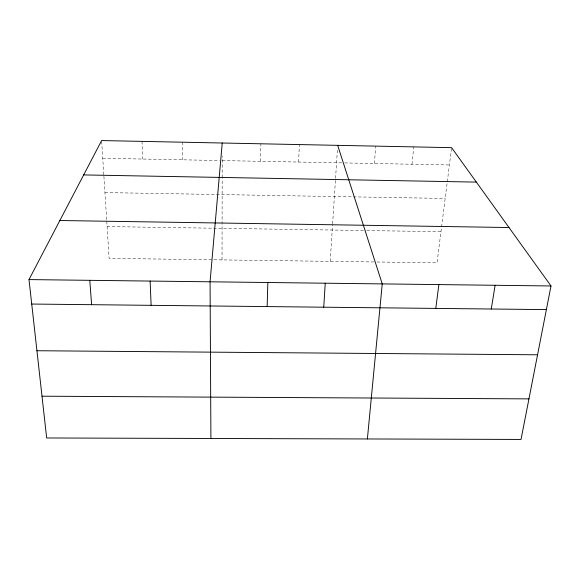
<?xml version="1.0" encoding="UTF-8"?>
<svg xmlns="http://www.w3.org/2000/svg" width="580" height="580" viewBox="0 0 580 580"><rect width="100%" height="100%" fill="white"/><g stroke="black" fill="none" stroke-linecap="round" stroke-linejoin="round"><path stroke-width="0.43" stroke-dasharray="2.9 2.17" d="M222.031 259.898L222.169 178.481M222.169 177.589L222.205 156.187M260.485 161.312L260.884 143.789M298.606 162.052L299.367 144.572M330.208 261.363L332.565 224.743M332.623 223.858L337.458 148.835M374.339 163.509L375.825 146.124M411.959 164.234L413.794 146.899M451.486 148.531L437.037 262.805L374.868 261.964M373.977 261.95L109.134 258.375L106.763 221.205M107.104 226.577L365.965 230.55M366.85 230.564L440.967 231.695M104.937 192.567L445.172 198.454M102.754 158.275L219.494 160.522M222.198 160.58L343.759 162.922M344.658 162.936L449.406 164.959M101.681 141.447L103.849 175.421M103.907 176.327L106.706 220.313M142.013 141.382L142.752 159.043M182.214 142.194L182.562 159.812"/><path stroke-width="0.87" d="M267.155 306.588L267.844 282.504M323.742 307.197L325.235 283.207M222.227 143.006L210.069 281.8L210.91 438.48M367.379 438.966L382.242 283.903L337.683 145.348M435.79 308.408L438.872 284.591M491.267 309.01L495.117 285.28M551 285.962L521.029 439.437L46.661 437.973L29 279.589L101.623 140.563L451.595 147.661L551 285.962L29 279.589M41.999 396.198L528.953 398.88M36.931 350.733L537.558 354.8M31.726 304.043L546.382 309.604M59.863 220.509L509.001 227.534M83.672 174.921L476.347 182.106M89.777 280.329L91.625 304.696M150.133 281.068L151.119 305.334"/></g></svg>
